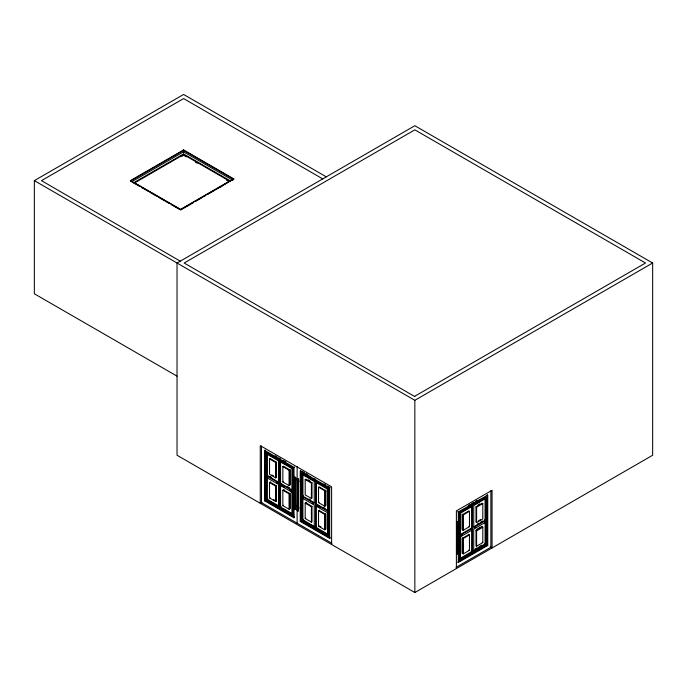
<?xml version="1.0" encoding="UTF-8"?>
<svg xmlns="http://www.w3.org/2000/svg" width="687" height="687" viewBox="0 0 687 687"><rect width="100%" height="100%" fill="white"/><g stroke="black" fill="none" stroke-linecap="round" stroke-linejoin="round"><path stroke-width="1.03" d="M177.031 376.15L34.35 293.778L34.35 180.638L183.609 94.463L326.291 176.842M233.795 178.903L183.609 149.929L130.418 180.638L180.604 209.612L233.795 178.903L215.452 189.904M132.248 181.462L183.609 151.81L232.867 180.252M183.609 153.94L134.094 182.527L180.604 209.38L230.119 180.793L183.609 153.94L183.609 155.305L186.349 156.885M134.094 183.214L183.609 154.618L230.119 181.471M181.772 156.37L183.609 155.305M171.312 204.657L180.604 210.024L193.442 202.613M195.28 201.557L201.695 197.847M203.532 196.791L205.361 195.726M207.199 194.67L213.623 190.969M220.029 187.302L221.867 186.237M293.813 514.718L292.628 515.405L265.955 500.007L265.955 452.733L266.547 452.389L293.22 467.787L293.22 515.061M266.668 453.97L267.26 453.626L267.26 475.61L279.171 482.489L279.171 460.505L278.578 460.84L266.668 453.97L266.668 475.954L278.578 482.832L279.171 482.489M269.527 458.907L270.12 458.564L276.32 462.145L276.32 477.551L275.727 477.894L269.527 474.313L269.527 458.907L275.727 462.488L276.32 462.145M266.668 475.954L267.861 475.275M282.855 466.61L289.064 470.191L290.249 469.504L290.249 484.902L289.064 485.589L282.855 482.008L282.855 466.61L283.456 466.267L289.656 469.848L289.656 485.245M266.642 477.551L267.234 477.207L267.234 499.269L279.205 506.182L279.205 484.12L278.613 484.464L266.642 477.551L266.642 499.612L278.613 506.525L279.205 506.182M414.845 396.193L645.514 263.018L414.845 129.843L184.168 263.018L414.845 396.605M280.004 483.657L280.597 483.313L292.507 490.192L291.915 490.535L280.004 483.657L280.004 461.664L291.915 468.543L292.507 468.199M265.955 452.733L292.628 468.13L293.813 467.443M265.165 449.994L265.165 500.462L294.603 517.457L294.01 517.8L264.572 500.806L264.572 450.337L294.01 467.332L294.603 466.988M270.12 482.205L276.32 485.786L276.32 501.184L275.727 501.527L269.527 497.946L269.527 482.549L270.712 481.862M34.35 180.638L414.845 400.315L652.65 263.018L652.65 455.241L414.845 592.538L177.031 455.241L177.031 263.018L414.845 125.721L652.65 263.018M269.527 482.549L275.727 486.13L276.32 485.786M282.855 482.008L283.456 481.664M294.371 477.104L295.702 477.456L295.341 509.402L294.371 508.844L294.371 477.104L295.702 477.456M329.485 535.31L328.3 535.997L301.627 520.6L301.627 473.326L302.22 472.982L328.893 488.38L328.893 535.654M302.34 474.562L314.251 481.441L314.251 503.425L302.34 496.555L302.34 474.562L302.933 474.219L302.933 496.212L313.925 502.558M295.934 479.243L294.972 479.234L295.934 479.243L295.934 479.801L294.972 479.792M297.248 478.762L298.57 479.114L298.218 511.059L297.248 510.501L297.248 478.762L298.57 479.114M298.811 480.9L298.33 481.175L298.811 481.458L298.321 480.617M262.048 502.257L260.27 503.288L260.27 445.623L331.606 486.817L331.606 544.482M264.572 500.806L265.757 500.119M265.955 500.007L267.827 498.925M269.527 497.946L270.12 497.603M282.855 490.243L289.064 493.824L290.249 493.137L290.249 508.543L289.064 509.23L282.855 505.649L282.855 490.243L284.049 489.565M298.33 481.733L298.811 481.458M305.191 479.509L305.792 479.165L311.992 482.746L311.992 498.144L311.4 498.487L305.191 494.906L305.191 479.509L311.4 483.09L311.992 482.746M280.571 484.91L280.571 506.972L292.542 513.876L291.941 514.219L279.978 507.315L279.978 485.254L291.941 492.167L292.542 491.823L289.777 490.226M279.978 507.315L281.163 506.628M282.855 505.649L283.456 505.306M302.34 496.555L303.534 495.868M318.528 487.203L324.728 490.784L325.921 490.097L325.921 505.495L324.728 506.182L318.528 502.601L318.528 487.203L319.129 486.86L325.329 490.441L325.329 505.838M302.314 498.144L314.277 505.057L314.277 527.118L302.314 520.205L302.314 498.144L302.907 497.8L302.907 519.861L313.95 526.242M295.934 506.027L294.972 506.018L295.934 506.027L295.934 506.585L294.972 506.577M315.677 504.249L316.269 503.906L328.18 510.784L327.587 511.128L315.677 504.249L315.677 482.265L327.587 489.135L328.18 488.792M301.627 473.326L328.3 488.723L329.485 488.036M300.837 470.586L300.837 521.055L330.275 538.05L329.683 538.393L300.245 521.399L300.245 470.93L329.683 487.925L330.275 487.581M294.371 508.844L295.702 509.196M305.792 502.798L311.992 506.379L311.992 521.777L311.4 522.12L305.191 518.539L305.191 503.142L306.385 502.455M324.728 492.072L325.921 491.385M298.811 507.684L298.33 507.959L298.811 508.243L298.321 507.401M298.33 508.517L298.811 508.243M297.248 510.501L297.6 478.556M305.191 503.142L311.4 506.723L311.992 506.379M318.528 502.601L319.129 502.257M315.642 505.847L316.243 505.503L316.243 527.564L328.214 534.469L327.613 534.812L315.642 527.908L315.642 505.847L327.613 512.76L328.214 512.416M300.245 521.399L301.43 520.712M301.627 520.6L303.499 519.518M305.191 518.539L305.792 518.196M318.528 510.845L324.728 514.426L325.921 513.739L325.921 529.136L324.728 529.823L318.528 526.242L318.528 510.845L319.721 510.158M315.642 527.908L316.836 527.221M318.528 526.242L319.129 525.899L320.898 526.92M468.251 505.572L470.002 504.559M473.575 502.498L471.763 503.545L471.763 505.143M475.387 501.45L477.199 500.411M457.722 511.652L458.315 511.995L487.761 495.001L487.761 545.469L458.315 562.464L457.722 562.121L487.16 545.126L487.16 494.657M476.907 501.484L479.663 499.896M458.512 512.107L459.706 512.794L486.37 497.397L486.37 544.671L459.706 560.068L458.512 559.381M460.737 512.33L462.566 511.274M465.314 509.685L470.81 506.517M474.992 504.103L480.488 500.926M459.818 512.863L460.419 513.206L472.321 506.328L472.321 528.32L460.419 535.19L459.818 534.847L471.729 527.977L472.321 528.32M485.657 498.625L473.755 505.503L473.755 527.496L485.657 520.617L485.657 498.625L485.065 498.281L485.065 520.274L474.073 526.62M478.075 504.928L479.844 503.906M476.014 506.808L482.214 503.228L482.806 503.571L482.806 518.968L476.606 522.549L476.014 522.206L476.014 506.808L476.606 507.152L482.806 503.571M463.27 514.855L469.47 511.274L469.47 526.671L463.27 530.252L462.076 529.565L462.076 514.168L463.27 514.855L463.27 530.252M456.632 522.12L457.954 521.759L457.954 553.499L456.984 554.057L456.632 522.12L457.954 521.759M456.872 524.172L457.353 523.898L456.4 523.898L456.872 524.731L456.4 524.456M456.872 524.731L457.353 524.456M478.667 520.677L480.436 519.647M477.139 524.164L478.976 523.108M480.806 522.051L482.643 520.986M462.557 534.881L459.792 536.478L460.384 536.822L472.355 529.909L472.355 551.97L460.015 559.201M474.047 528.251L475.885 527.187M472.639 551.91L485.692 544.276L485.692 522.214L473.721 529.127L473.721 551.18M476.306 529.591L480.728 527.032M468.877 534.563L462.677 538.144L462.677 553.542M481.621 526.525L482.806 527.212L482.806 542.61L476.606 546.191L476.014 545.847L476.014 530.441L482.214 526.869M463.27 538.488L469.47 534.907L469.47 550.304L463.27 553.885L462.076 553.198L462.076 537.801L463.27 538.488L463.27 553.885M476.014 530.441L476.606 530.785L482.806 527.212M456.881 550.407L456.4 550.682L457.353 551.24L456.872 551.515L456.4 551.24L457.353 550.673L456.881 550.407L456.872 551.515M456.632 553.851L457.954 553.499M475.292 548.904L477.139 547.84M478.976 546.775L481.742 545.177M474.047 550.304L485.099 543.932L485.099 521.871L485.692 522.214M474.605 551.687L476.452 550.622M478.289 549.557L481.046 547.968M456.116 567.333L490.87 547.264L490.87 490.664M322.727 178.903L183.609 98.585L41.486 180.638L180.604 261.369M233.795 179.316L183.609 150.341L130.418 181.05L139.71 186.417M195.469 162.158L197.289 163.205M226.47 180.054L228.299 181.11M141.565 187.491L143.428 188.564M144.124 189.002L148.074 191.244M149.929 192.317L156.438 196.078M158.293 197.152L169.449 203.584M486.37 497.397L485.778 497.053L459.105 512.45L459.105 559.725M472.321 506.328L471.729 505.984L471.763 528.509M469.47 511.274L468.877 510.93L462.677 514.511L462.677 529.909M484.472 519.93L485.657 520.617M468.877 526.328L469.47 526.671M472.355 529.909L471.763 529.565L471.763 551.627L459.792 558.54L460.384 558.883L460.384 536.822M468.285 534.22L469.47 534.907M482.214 542.266L482.806 542.61M484.498 543.589L486.37 544.671M486.568 544.782L487.761 545.469M490.278 546.921L492.064 547.951L492.064 490.286L456.391 510.879L456.391 568.544M468.877 549.961L469.47 550.304M471.162 551.283L472.355 551.97M275.135 455.747L276.947 456.795M278.759 457.843L280.571 458.882L280.571 460.479M283.199 460.402L285.835 461.922M302.589 471.6L304.35 472.613M306.101 473.626L307.853 474.64M323.938 483.923L325.75 484.97M327.562 486.018L329.374 487.057M281.859 460.539L283.697 461.604M308.334 475.825L311.091 477.422M270.927 455.739L276.423 458.916M281.515 461.853L287.011 465.03M288.841 466.087L291.589 467.675M306.6 476.331L311.177 478.976M317.188 482.446L322.684 485.623M324.513 486.679L327.261 488.268M308.154 479.844L309.923 480.866M271.889 474.992L273.658 476.014M269.69 476.331L271.52 477.388M287.604 486.671L289.442 487.727M309.03 499.037L310.859 500.093M323.276 507.264L325.114 508.328M276.44 482.523L278.287 483.588M281.49 485.443L284.255 487.031M312.113 503.116L313.95 504.181M317.162 506.036L319.927 507.633M283.456 489.908L289.656 493.481L289.656 508.887M319.129 510.501L325.329 514.082L325.329 529.479M273.658 499.647L276.32 501.184M267.423 500.17L270.936 502.188M277.067 505.735L279.695 507.255M283.284 509.325L289.605 512.974M309.451 524.43L314.878 527.564L314.878 529.162M317.506 529.084L325.389 533.636M280.485 508.62L282.323 509.677M292.439 515.525L294.276 516.581M306.952 523.898L309.708 525.495M328.111 536.118L329.949 537.182M331.881 543.262L261.455 502.601L261.455 446.009M476.606 507.152L476.606 522.549M476.606 530.785L476.606 546.191M471.763 552.417L471.763 554.014M460.419 513.206L460.419 535.19M459.706 512.794L459.706 560.068M458.315 511.995L458.315 562.464M456.984 522.326L456.984 554.057M414.845 400.315L414.845 592.538M329.683 487.925L329.683 538.393M328.3 488.723L328.3 535.997M327.587 489.135L327.587 511.128M327.613 512.76L327.613 534.812M324.728 490.784L324.728 506.182M324.728 514.426L324.728 529.823M316.269 482.97L316.269 503.906M314.878 478.693L314.878 480.29M311.4 483.09L311.4 498.487M311.4 506.723L311.4 522.12M298.218 479.32L298.218 511.059M297.127 466.602L297.127 523.202M295.462 479.517L295.462 480.076M295.462 506.293L295.462 506.86M295.341 477.663L295.341 509.402M294.01 467.332L294.01 517.8M292.628 468.13L292.628 515.405M291.941 492.167L291.941 514.219M291.915 468.543L291.915 490.535M289.064 470.191L289.064 485.589M289.064 493.824L289.064 509.23M280.571 461.544L280.571 483.846M280.571 507.753L280.571 509.359M278.578 460.84L278.578 482.832M278.613 484.464L278.613 506.525M275.727 462.488L275.727 477.894M275.727 486.13L275.727 501.527M183.609 149.929L183.609 152.205"/></g></svg>
